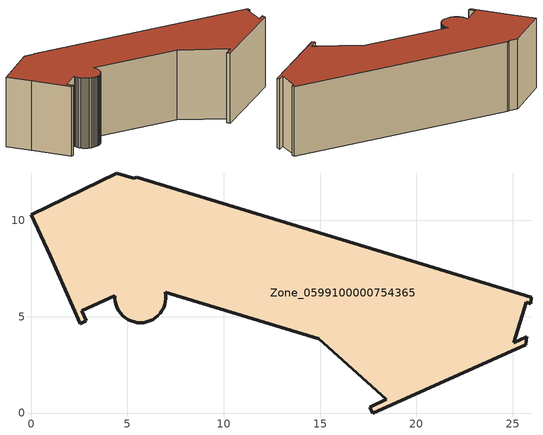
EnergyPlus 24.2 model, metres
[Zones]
Zone_0599100000754365
 floor ground (C_G): 5.34,12.18 5.48,12.24 25.97,6.01 25.93,5.68 25.7,5.75 25.06,3.65 25.71,3.95 25.66,3.55 17.72,0 17.58,0.31 18.44,0.7 14.92,3.85 6.97,6.26 6.99,6.1 6.99,5.93 6.97,5.77 6.93,5.61 6.87,5.45 6.79,5.3 6.7,5.17 6.58,5.05 6.46,4.94 6.31,4.85 6.17,4.78 6.01,4.73 5.84,4.69 5.67,4.68 5.51,4.69 5.34,4.72 5.19,4.78 5.04,4.85 4.89,4.94 4.77,5.04 4.65,5.16 4.55,5.3 4.47,5.45 4.42,5.6 4.37,5.76 4.35,5.93 4.36,6.1 2.63,5.31 2.86,4.78 2.55,4.64 0.99,8.15 0,10.29 4.44,12.45 z0
 wall outside (C_F): 4.47,5.45 4.55,5.3 4.65,5.16 4.77,5.04 4.89,4.94 5.04,4.85 5.19,4.78 5.34,4.72 5.51,4.69 5.67,4.68 5.84,4.69 6.01,4.73 6.17,4.78 6.31,4.85 6.46,4.94 6.58,5.05 6.7,5.17 6.79,5.3 6.87,5.45 6.93,5.61 6.97,5.77 6.99,5.93 6.99,6.1 6.97,6.26 14.92,3.85 18.44,0.7 17.58,0.31 17.72,0 25.66,3.55 25.71,3.95 25.06,3.65 25.7,5.75 25.93,5.68 25.97,6.01 5.48,12.24 5.34,12.18 4.44,12.45 0,10.29 0.99,8.15 2.55,4.64 2.86,4.78 2.63,5.31 4.36,6.1 4.35,5.93 4.37,5.76 4.42,5.6 4.47,5.45 z0:6.69
 roof outside (C_R): 25.97,6.01 5.48,12.24 5.34,12.18 4.44,12.45 0,10.29 0.99,8.15 2.55,4.64 2.86,4.78 2.63,5.31 4.36,6.1 4.35,5.93 4.37,5.76 4.42,5.6 4.47,5.45 4.55,5.3 4.65,5.16 4.77,5.04 4.89,4.94 5.04,4.85 5.19,4.78 5.34,4.72 5.51,4.69 5.67,4.68 5.84,4.69 6.01,4.73 6.17,4.78 6.31,4.85 6.46,4.94 6.58,5.05 6.7,5.17 6.79,5.3 6.87,5.45 6.93,5.61 6.97,5.77 6.99,5.93 6.99,6.1 6.97,6.26 14.92,3.85 18.44,0.7 17.58,0.31 17.72,0 25.66,3.55 25.71,3.95 25.06,3.65 25.7,5.75 25.93,5.68 z6.69
[BUILDING]
Pand.0599100000754365: North Axis=0; Terrain=City; Loads Convergence Tolerance Value=0.04; Temperature Convergence Tolerance Value=0.4; Solar Distribution=FullExterior; Maximum Number of Warmup Days=25; Minimum Number of Warmup Days=1
[Site:Location]
Rotterdam.The.Hague.AP_ZH_NLD Design_Conditions: Latitude=51.96; Longitude=4.45; Time Zone=1; Elevation=-4.5
[SITE:GROUNDTEMPERATURE:BUILDINGSURFACE]
18, 18, 18, 18, 18, 18, 18, 18, 18, 18, 18, 18
[MATERIAL] Thermal Absorptance=0.9; Solar Absorptance=0.7; Visible Absorptance=0.7
Name | Roughness | Thickness | Conductivity | Density | Specific Heat
G.D.2006-2014 | MediumSmooth | 0.15 | 0.06 | 540 | 1210
F.D.2006-2014 | Rough | 0.3 | 0.12 | 1920 | 840
R.D.2006-2014 | MediumRough | 0.2 | 0.08 | 1500 | 1000
[CONSTRUCTION]
C_G: G.D.2006-2014
C_F: F.D.2006-2014
C_R: R.D.2006-2014
[ZONE]
Zone_0599100000754365: Type=1; Multiplier=1; Ceiling Height=Autocalculate; Volume=Autocalculate; Floor Area=autocalculate; Part of Total Floor Area=Yes
[ZONEINFILTRATION:DESIGNFLOWRATE]
Infil_Zone_0599100000754365: Zone or ZoneList or Space or SpaceList=Zone_0599100000754365; Schedule=AlwaysOn; Design Flow Rate Calculation Method=Flow/Area; Flow Rate per Floor Area=0.0021; Constant Term Coefficient=1; Temperature Term Coefficient=0; Velocity Term Coefficient=0; Velocity Squared Term Coefficient=0
[HVACTEMPLATE:ZONE:IDEALLOADSAIRSYSTEM]
Zone_0599100000754365: Maximum Heating Supply Air Temperature=50; Minimum Cooling Supply Air Temperature=13; Maximum Heating Supply Air Humidity Ratio=0.0156; Minimum Cooling Supply Air Humidity Ratio=0.0077; Heating Limit=NoLimit; Cooling Limit=NoLimit; Dehumidification Control Type=ConstantSensibleHeatRatio; Cooling Sensible Heat Ratio=0.7; Dehumidification Setpoint=60; Humidification Control Type=None; Humidification Setpoint=30; Outdoor Air Method=None; Outdoor Air Flow Rate per Person=0.00944; Outdoor Air Flow Rate per Zone Floor Area=0; Outdoor Air Flow Rate per Zone=0; Demand Controlled Ventilation Type=None; Outdoor Air Economizer Type=NoEconomizer; Heat Recovery Type=None; Sensible Heat Recovery Effectiveness=0.7; Latent Heat Recovery Effectiveness=0.65
[ZONECONTROL:THERMOSTAT]
ThermostatControl_Zone_0599100000754365: Zone or ZoneList=Zone_0599100000754365; Control Type Schedule=DualSetpointControlType; Control 1=Thermostat_Zone_0599100000754365; Temperature Difference Between Cutout And Setpoint=0
[THERMOSTATSETPOINT:DUALSETPOINT]
Thermostat_Zone_0599100000754365: Heating Setpoint Temperature Schedule=HeatingSetpoint_Zone_0599100000754365; Cooling Setpoint Temperature Schedule=CoolingSetpoint_Zone_0599100000754365
[SCHEDULE:COMPACT]
HeatingSetpoint_Zone_0599100000754365: Through: 12/31, For: AllDays, Until: 24:00, 21
CoolingSetpoint_Zone_0599100000754365: Through: 12/31, For: AllDays, Until: 24:00, 24
DualSetpointControlType: Through: 12/31, For: AllDays, Until: 24:00, 4
AlwaysOn: Through: 12/31, For: AllDays, Until: 24:00, 1
